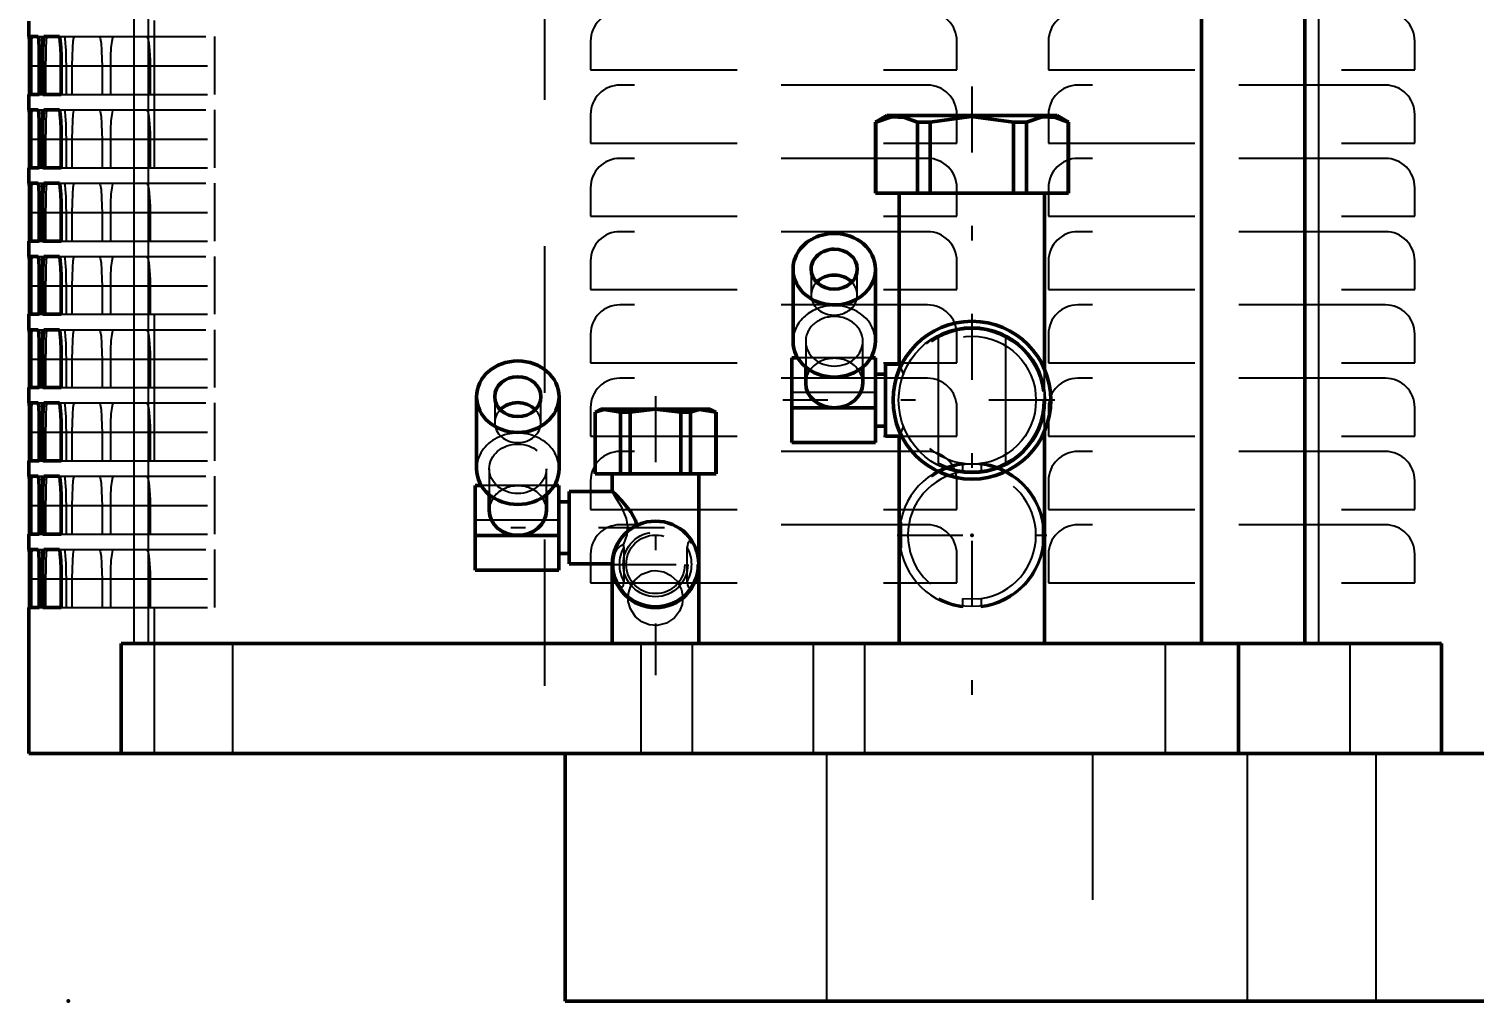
# Model space of a CAD drawing. Header units: inches. Extents: x -0.3 to 42.3, y 0 to 41.9.
# Drawn here: x -0.27 to 9.59, y 0 to 6.63 of the extents above; entities that cross this region are included whole.
import ezdxf

# ---------------------------------------------------------------- set-up
doc = ezdxf.new("R2010")
doc.units = ezdxf.units.IN
doc.header["$MEASUREMENT"] = 0
doc.linetypes.add('Center', pattern=[1.5, 0.45, -0.5, 0.05, -0.5])
doc.linetypes.add('Dashed', pattern=[2, 1, -1])
for name, color, linetype, lineweight in [('2d ConnectionPoints', 7, 'Continuous', 50), ('AM_0', 7, 'Continuous', 50), ('AM_4', 3, 'Continuous', 25), ('AM_5', 3, 'Continuous', 25), ('AM_7', 7, 'Center', 25), ('AM_9', 6, 'Dashed', 25)]:
    doc.layers.add(name, color=color, linetype=linetype, lineweight=lineweight)
doc.dimstyles.get("Standard").update_dxf_attribs({"dimtxt": 0.18, "dimasz": 0.18, "dimexe": 0.18, "dimexo": 0.0625, "dimgap": 0.09, "dimtad": 0, "dimtih": 1, "dimtoh": 1, "dimdec": 4, "dimzin": 0, "dimdsep": 46, "dimtxsty": 'Standard', "dimcen": 0.09, "dimadec": 0, "dimazin": 0, "dimtfac": 1, "dimtdec": 4, "dimtofl": 0, "dimtmove": 0, "dimatfit": 3, "dimfxl": 1, "dimtolj": 1, "dimtzin": 0, "dimarcsym": 0})

# ---------------------------------------------------------------- blocks, each defined once
blk = doc.blocks.new('*D1')
at = {"layer": 'AM_5', "color": 0, "lineweight": -2}
for p, q in [((14.375, 41.75), (39.27, 41.75)), ((39.27, 39.75), (39.27, 27.5096)), ((39.27, 2), (39.27, 14.2404)), ((3.39, 0), (39.27, 0))]:
    blk.add_line(p, q, dxfattribs=at)
at = {"layer": 'AM_5', "color": 0}
for points in [[(39.6033, 39.75), (38.9367, 39.75), (39.27, 41.75)], [(38.9367, 2), (39.6033, 2), (39.27, 0)]]:
    blk.add_solid(points, dxfattribs=at)
at = {"layer": 'Defpoints', "color": 0}
for p in [(14.375, 41.75), (3.39, 0), (39.27, 0)]:
    blk.add_point(p, dxfattribs=at)
at = {"layer": 'AM_5', "color": 0, "insert": (39.27, 20.875), "char_height": 2, "attachment_point": 5, "rotation": 90}
blk.add_mtext('\\A1;41.75 in', dxfattribs=at)

msp = doc.modelspace()

# ---------------------------------------------------------------- linework, layer by layer
at = {"layer": '2d ConnectionPoints'}
for p in [(6.167, 3.179), (0, 0), (0, 0)]:
    msp.add_point(p, dxfattribs=at)
at = {"layer": 'AM_0'}
for p, q in [((7.73289, 14.69), (7.73289, 2.44)), ((8.44, 14.69), (8.44, 2.44)), ((-0.27, 6.686), (-0.27, 6.581)), ((-0.26742, 6.581), (-0.27, 6.581)), ((-0.20582, 6.581), (-0.25626, 6.581)), ((-0.06207, 6.581), (-0.16774, 6.581)), ((-0.26593, 6.186), (-0.26593, 6.381)), ((-0.25913, 6.381), (-0.25913, 6.186)), ((-0.19909, 6.186), (-0.19909, 6.381)), ((-0.17586, 6.381), (-0.17586, 6.186)), ((-0.05007, 6.186), (-0.05007, 6.381)), ((-0.27, 6.186), (-0.26593, 6.186)), ((-0.27, 6.186), (-0.27, 6.081)), ((-0.25913, 6.186), (-0.19909, 6.186)), ((-0.17586, 6.186), (-0.05007, 6.186)), ((-0.26742, 6.081), (-0.27, 6.081)), ((-0.20582, 6.081), (-0.25626, 6.081)), ((-0.06207, 6.081), (-0.16774, 6.081)), ((5.5865, 6.043), (5.508, 5.99768)), ((6.7475, 6.043), (5.5865, 6.043)), ((6.826, 5.99768), (6.7475, 6.043)), ((5.508, 5.99768), (5.508, 5.512)), ((5.50998, 5.99768), (5.508, 5.99768)), ((5.50998, 5.99768), (5.50998, 5.512)), ((5.88266, 5.99768), (5.79432, 5.99768)), ((5.79432, 5.512), (5.79432, 5.99768)), ((5.88266, 5.99768), (5.88266, 5.512)), ((6.53968, 5.99768), (6.45134, 5.99768)), ((6.45134, 5.512), (6.45134, 5.99768)), ((6.53968, 5.99768), (6.53968, 5.512)), ((6.82402, 5.512), (6.82402, 5.99768)), ((6.826, 5.99768), (6.82402, 5.99768)), ((6.826, 5.512), (6.826, 5.99768)), ((-0.26593, 5.686), (-0.26593, 5.881)), ((-0.25913, 5.881), (-0.25913, 5.686)), ((-0.19909, 5.686), (-0.19909, 5.881)), ((-0.17586, 5.881), (-0.17586, 5.686)), ((-0.05007, 5.686), (-0.05007, 5.881)), ((-0.27, 5.686), (-0.26593, 5.686)), ((-0.27, 5.686), (-0.27, 5.581)), ((-0.25913, 5.686), (-0.19909, 5.686)), ((-0.17586, 5.686), (-0.05007, 5.686)), ((-0.26742, 5.581), (-0.27, 5.581)), ((-0.20582, 5.581), (-0.25626, 5.581)), ((-0.06207, 5.581), (-0.16774, 5.581)), ((6.826, 5.512), (5.508, 5.512)), ((5.671, 5.512), (5.671, 4.346)), ((6.663, 4.30968), (6.663, 5.512)), ((-0.26593, 5.186), (-0.26593, 5.381)), ((-0.25913, 5.381), (-0.25913, 5.186)), ((-0.19909, 5.186), (-0.19909, 5.381)), ((-0.17586, 5.381), (-0.17586, 5.186)), ((-0.05007, 5.186), (-0.05007, 5.381)), ((-0.27, 5.186), (-0.26593, 5.186)), ((-0.27, 5.186), (-0.27, 5.081)), ((-0.25913, 5.186), (-0.19909, 5.186)), ((-0.17586, 5.186), (-0.05007, 5.186)), ((-0.26742, 5.081), (-0.27, 5.081)), ((-0.20582, 5.081), (-0.25626, 5.081)), ((-0.06207, 5.081), (-0.16774, 5.081)), ((4.9455, 4.99413), (4.9455, 4.50213)), ((5.5085, 4.50213), (5.5085, 4.99413)), ((-0.26593, 4.686), (-0.26593, 4.881)), ((-0.25913, 4.881), (-0.25913, 4.686)), ((-0.19909, 4.686), (-0.19909, 4.881)), ((-0.17586, 4.881), (-0.17586, 4.686)), ((-0.05007, 4.686), (-0.05007, 4.881)), ((-0.27, 4.686), (-0.26593, 4.686)), ((-0.27, 4.686), (-0.27, 4.581)), ((-0.25913, 4.686), (-0.19909, 4.686)), ((-0.17586, 4.686), (-0.05007, 4.686)), ((-0.26742, 4.581), (-0.27, 4.581)), ((-0.20582, 4.581), (-0.25626, 4.581)), ((-0.06207, 4.581), (-0.16774, 4.581)), ((-0.26593, 4.186), (-0.26593, 4.381)), ((-0.25913, 4.381), (-0.25913, 4.186)), ((-0.19909, 4.186), (-0.19909, 4.381)), ((-0.17586, 4.381), (-0.17586, 4.186)), ((-0.05007, 4.186), (-0.05007, 4.381)), ((4.937, 3.81139), (4.937, 4.38861)), ((4.97789, 4.38861), (4.937, 4.38861)), ((5.508, 4.38861), (5.47611, 4.38861)), ((5.508, 3.81139), (5.508, 4.38861)), ((5.671, 4.346), (5.577, 4.346)), ((5.577, 4.346), (5.577, 3.854)), ((5.032, 4.32631), (5.032, 4.21713)), ((5.422, 4.21713), (5.422, 4.32631)), ((5.577, 4.277), (5.508, 4.277)), ((-0.27, 4.186), (-0.26593, 4.186)), ((-0.27, 4.186), (-0.27, 4.081)), ((-0.25913, 4.186), (-0.19909, 4.186)), ((-0.17586, 4.186), (-0.05007, 4.186)), ((-0.26742, 4.081), (-0.27, 4.081)), ((-0.20582, 4.081), (-0.25626, 4.081)), ((-0.06207, 4.081), (-0.16774, 4.081)), ((2.7855, 4.12413), (2.7855, 3.63213)), ((3.3485, 3.63213), (3.3485, 4.12413)), ((5.508, 4.04739), (4.937, 4.04739)), ((3.633, 4.04), (3.594, 4.01748)), ((3.594, 4.01748), (3.594, 3.597)), ((3.59572, 4.01748), (3.594, 4.01748)), ((3.59572, 4.01748), (3.59572, 3.597)), ((4.381, 4.04), (3.633, 4.04)), ((3.83396, 4.01748), (3.76876, 4.01748)), ((3.76876, 3.597), (3.76876, 4.01748)), ((3.83396, 4.01748), (3.83396, 3.597)), ((4.18004, 3.597), (4.18004, 4.01748)), ((4.24524, 4.01748), (4.18004, 4.01748)), ((4.24524, 4.01748), (4.24524, 3.597)), ((4.42, 4.01748), (4.381, 4.04)), ((4.41828, 3.597), (4.41828, 4.01748)), ((4.42, 4.01748), (4.41828, 4.01748)), ((4.42, 3.597), (4.42, 4.01748)), ((-0.26593, 3.686), (-0.26593, 3.881)), ((-0.25913, 3.881), (-0.25913, 3.686)), ((-0.19909, 3.686), (-0.19909, 3.881)), ((-0.17586, 3.881), (-0.17586, 3.686)), ((-0.05007, 3.686), (-0.05007, 3.881)), ((5.508, 3.923), (5.577, 3.923)), ((5.577, 3.854), (5.6724, 3.854)), ((5.671, 3.85686), (5.671, 2.44)), ((6.663, 2.44), (6.663, 3.89032)), ((5.508, 3.81139), (4.937, 3.81139)), ((-0.27, 3.686), (-0.26593, 3.686)), ((-0.27, 3.686), (-0.27, 3.581)), ((-0.25913, 3.686), (-0.19909, 3.686)), ((-0.17586, 3.686), (-0.05007, 3.686)), ((-0.26742, 3.581), (-0.27, 3.581)), ((-0.20582, 3.581), (-0.25626, 3.581)), ((-0.06207, 3.581), (-0.16774, 3.581)), ((4.42, 3.597), (3.594, 3.597)), ((3.712, 3.597), (3.712, 3.476)), ((4.302, 2.44), (4.302, 3.597)), ((2.777, 2.94139), (2.777, 3.51861)), ((2.81789, 3.51861), (2.777, 3.51861)), ((2.872, 3.45631), (2.872, 3.34713)), ((3.262, 3.34713), (3.262, 3.45631)), ((3.347, 3.51861), (3.31611, 3.51861)), ((3.347, 2.94139), (3.347, 3.51861)), ((3.71385, 3.476), (3.417, 3.476)), ((3.417, 3.476), (3.417, 2.984)), ((-0.26593, 3.186), (-0.26593, 3.381)), ((-0.25913, 3.381), (-0.25913, 3.186)), ((-0.19909, 3.186), (-0.19909, 3.381)), ((-0.17586, 3.381), (-0.17586, 3.186)), ((-0.05007, 3.186), (-0.05007, 3.381)), ((3.417, 3.407), (3.347, 3.407)), ((5.67905, 3.268), (5.67905, 3.09)), ((6.65495, 3.09), (6.65495, 3.268)), ((-0.27, 3.186), (-0.26593, 3.186)), ((-0.27, 3.186), (-0.27, 3.081)), ((-0.25913, 3.186), (-0.19909, 3.186)), ((-0.17586, 3.186), (-0.05007, 3.186)), ((3.347, 3.17739), (2.777, 3.17739)), ((-0.26742, 3.081), (-0.27, 3.081)), ((-0.20582, 3.081), (-0.25626, 3.081)), ((-0.06207, 3.081), (-0.16774, 3.081)), ((3.347, 3.053), (3.417, 3.053)), ((3.417, 2.984), (3.71203, 2.984)), ((3.712, 2.98636), (3.712, 2.44)), ((-0.26593, 2.686), (-0.26593, 2.881)), ((-0.25913, 2.881), (-0.25913, 2.686)), ((-0.19909, 2.686), (-0.19909, 2.881)), ((-0.17586, 2.881), (-0.17586, 2.686)), ((-0.05007, 2.686), (-0.05007, 2.881)), ((3.347, 2.94139), (2.777, 2.94139)), ((-0.27, 2.686), (-0.26593, 2.686)), ((-0.27, 2.686), (-0.27, 1.69)), ((-0.25913, 2.686), (-0.19909, 2.686)), ((-0.17586, 2.686), (-0.05007, 2.686)), ((0.35894, 2.44), (0.35894, 1.69)), ((0.35894, 2.44), (9.37174, 2.44)), ((7.986, 2.44), (7.986, 1.69)), ((9.37174, 2.44), (9.37174, 1.69)), ((-0.27, 1.69), (35.27, 1.69)), ((3.39, 1.69), (3.39, 0)), ((3.39, 0), (32.11, 0))]:
    msp.add_line(p, q, dxfattribs=at)
for points in [[(-0.26593, 6.381), (-0.26603, 6.4472), (-0.26629, 6.50594), (-0.26667, 6.55059), (-0.26712, 6.57612), (-0.26742, 6.581)], [(-0.25626, 6.581), (-0.25725, 6.56972), (-0.25809, 6.53717), (-0.25871, 6.487), (-0.25906, 6.42488), (-0.25913, 6.381)], [(-0.19909, 6.381), (-0.19947, 6.44717), (-0.20059, 6.50588), (-0.20229, 6.55053), (-0.20437, 6.5761), (-0.20582, 6.581)], [(-0.16774, 6.581), (-0.17047, 6.56971), (-0.17286, 6.53711), (-0.17465, 6.48689), (-0.17567, 6.42475), (-0.17586, 6.381)], [(-0.05007, 6.381), (-0.05075, 6.44711), (-0.05272, 6.50577), (-0.05573, 6.55042), (-0.05944, 6.57604), (-0.06207, 6.581)], [(-0.26593, 5.881), (-0.26603, 5.9472), (-0.26629, 6.00594), (-0.26667, 6.05059), (-0.26712, 6.07612), (-0.26742, 6.081)], [(-0.25626, 6.081), (-0.25725, 6.06972), (-0.25809, 6.03717), (-0.25871, 5.987), (-0.25906, 5.92488), (-0.25913, 5.881)], [(-0.19909, 5.881), (-0.19947, 5.94717), (-0.20059, 6.00588), (-0.20229, 6.05053), (-0.20437, 6.0761), (-0.20582, 6.081)], [(-0.16774, 6.081), (-0.17047, 6.06971), (-0.17286, 6.03711), (-0.17465, 5.98689), (-0.17567, 5.92475), (-0.17586, 5.881)], [(-0.05007, 5.881), (-0.05075, 5.94711), (-0.05272, 6.00577), (-0.05573, 6.05042), (-0.05944, 6.07604), (-0.06207, 6.081)], [(5.79432, 5.99768), (5.70725, 6.02907), (5.61669, 6.03248), (5.50998, 5.99768)], [(6.45134, 5.99768), (6.16077, 6.0349), (5.88266, 5.99768)], [(6.82402, 5.99768), (6.73695, 6.02907), (6.6464, 6.03248), (6.53968, 5.99768)], [(-0.26593, 5.381), (-0.26603, 5.4472), (-0.26629, 5.50594), (-0.26667, 5.55059), (-0.26712, 5.57612), (-0.26742, 5.581)], [(-0.25626, 5.581), (-0.25725, 5.56972), (-0.25809, 5.53717), (-0.25871, 5.487), (-0.25906, 5.42488), (-0.25913, 5.381)], [(-0.19909, 5.381), (-0.19947, 5.44717), (-0.20059, 5.50588), (-0.20229, 5.55053), (-0.20437, 5.5761), (-0.20582, 5.581)], [(-0.16774, 5.581), (-0.17047, 5.56971), (-0.17286, 5.53711), (-0.17465, 5.48689), (-0.17567, 5.42475), (-0.17586, 5.381)], [(-0.05007, 5.381), (-0.05075, 5.44711), (-0.05272, 5.50577), (-0.05573, 5.55042), (-0.05944, 5.57604), (-0.06207, 5.581)], [(-0.26593, 4.881), (-0.26603, 4.9472), (-0.26629, 5.00594), (-0.26667, 5.05059), (-0.26712, 5.07612), (-0.26742, 5.081)], [(-0.25626, 5.081), (-0.25725, 5.06972), (-0.25809, 5.03717), (-0.25871, 4.987), (-0.25906, 4.92488), (-0.25913, 4.881)], [(-0.19909, 4.881), (-0.19947, 4.94717), (-0.20059, 5.00588), (-0.20229, 5.05053), (-0.20437, 5.0761), (-0.20582, 5.081)], [(-0.16774, 5.081), (-0.17047, 5.06971), (-0.17286, 5.03711), (-0.17465, 4.98689), (-0.17567, 4.92475), (-0.17586, 4.881)], [(-0.05007, 4.881), (-0.05075, 4.94711), (-0.05272, 5.00577), (-0.05573, 5.05042), (-0.05944, 5.07604), (-0.06207, 5.081)], [(-0.26593, 4.381), (-0.26603, 4.4472), (-0.26629, 4.50594), (-0.26667, 4.55059), (-0.26712, 4.57612), (-0.26742, 4.581)], [(-0.25626, 4.581), (-0.25725, 4.56972), (-0.25809, 4.53717), (-0.25871, 4.487), (-0.25906, 4.42488), (-0.25913, 4.381)], [(-0.19909, 4.381), (-0.19947, 4.44717), (-0.20059, 4.50588), (-0.20229, 4.55053), (-0.20437, 4.5761), (-0.20582, 4.581)], [(-0.16774, 4.581), (-0.17047, 4.56971), (-0.17286, 4.53711), (-0.17465, 4.48689), (-0.17567, 4.42475), (-0.17586, 4.381)], [(-0.05007, 4.381), (-0.05075, 4.44711), (-0.05272, 4.50577), (-0.05573, 4.55042), (-0.05944, 4.57604), (-0.06207, 4.581)], [(5.68215, 4.32266), (5.67204, 4.34389), (5.671, 4.346)], [(-0.26593, 3.881), (-0.26603, 3.9472), (-0.26629, 4.00594), (-0.26667, 4.05059), (-0.26712, 4.07612), (-0.26742, 4.081)], [(-0.25626, 4.081), (-0.25725, 4.06972), (-0.25809, 4.03717), (-0.25871, 3.987), (-0.25906, 3.92488), (-0.25913, 3.881)], [(-0.19909, 3.881), (-0.19947, 3.94717), (-0.20059, 4.00588), (-0.20229, 4.05053), (-0.20437, 4.0761), (-0.20582, 4.081)], [(-0.16774, 4.081), (-0.17047, 4.06971), (-0.17286, 4.03711), (-0.17465, 3.98689), (-0.17567, 3.92475), (-0.17586, 3.881)], [(-0.05007, 3.881), (-0.05075, 3.94711), (-0.05272, 4.00577), (-0.05573, 4.05042), (-0.05944, 4.07604), (-0.06207, 4.081)], [(3.76876, 4.01748), (3.65734, 4.03752), (3.59572, 4.01748)], [(4.18004, 4.01748), (4.00292, 4.03941), (3.83396, 4.01748)], [(4.41828, 4.01748), (4.30686, 4.03752), (4.24524, 4.01748)], [(-0.26593, 3.381), (-0.26603, 3.4472), (-0.26629, 3.50594), (-0.26667, 3.55059), (-0.26712, 3.57612), (-0.26742, 3.581)], [(-0.25626, 3.581), (-0.25725, 3.56972), (-0.25809, 3.53717), (-0.25871, 3.487), (-0.25906, 3.42488), (-0.25913, 3.381)], [(-0.19909, 3.381), (-0.19947, 3.44717), (-0.20059, 3.50588), (-0.20229, 3.55053), (-0.20437, 3.5761), (-0.20582, 3.581)], [(-0.16774, 3.581), (-0.17047, 3.56971), (-0.17286, 3.53711), (-0.17465, 3.48689), (-0.17567, 3.42475), (-0.17586, 3.381)], [(-0.05007, 3.381), (-0.05075, 3.44711), (-0.05272, 3.50577), (-0.05573, 3.55042), (-0.05944, 3.57604), (-0.06207, 3.581)], [(3.88141, 3.23584), (3.88052, 3.24552), (3.87109, 3.28018), (3.83745, 3.33925), (3.77426, 3.41664), (3.73589, 3.4568), (3.71654, 3.4741), (3.71275, 3.476)], [(-0.26593, 2.881), (-0.26603, 2.9472), (-0.26629, 3.00594), (-0.26667, 3.05059), (-0.26712, 3.07612), (-0.26742, 3.081)], [(-0.25626, 3.081), (-0.25725, 3.06972), (-0.25809, 3.03717), (-0.25871, 2.987), (-0.25906, 2.92488), (-0.25913, 2.881)], [(-0.19909, 2.881), (-0.19947, 2.94717), (-0.20059, 3.00588), (-0.20229, 3.05053), (-0.20437, 3.0761), (-0.20582, 3.081)], [(-0.16774, 3.081), (-0.17047, 3.06971), (-0.17286, 3.03711), (-0.17465, 2.98689), (-0.17567, 2.92475), (-0.17586, 2.881)], [(-0.05007, 2.881), (-0.05075, 2.94711), (-0.05272, 3.00577), (-0.05573, 3.05042), (-0.05944, 3.07604), (-0.06207, 3.081)]]:
    msp.add_lwpolyline(points, dxfattribs=at)
for centre, radius in [((6.167, 4.1), 0.5385), ((4.007, 2.98), 0.295)]:
    msp.add_circle(centre, radius, dxfattribs=at)
for start, end in [(169.66312, 190.33688), (349.66312, 10.33688)]:
    msp.add_arc((6.167, 3.179), 0.496, start, end, dxfattribs=at)
for centre, major_axis, start_param, end_param in [((5.227, 4.99413), (0.2815, 0), 1.5707963, 6.2831853), ((5.227, 4.99413), (0.2815, 0), 6.2831853, 7.8539816), ((5.227, 4.99413), (0.1575, 0), 3.1415927, 7.8539816), ((5.227, 4.99413), (0.1575, 0), 1.5707963, 3.1415927), ((5.227, 4.81713), (0.1575, 0), 1.5707963, 2.4355445), ((5.227, 4.81713), (0.1575, 0), 0.7060481, 1.5707963), ((5.227, 4.50213), (0.2815, 0), 3.1415927, 6.2831853), ((5.227, 4.21713), (0.195, 0), 3.1415927, 6.2831853), ((3.067, 3.94713), (0.1575, 0), 0.7060481, 2.4355445), ((3.067, 3.63213), (0.2815, 0), 3.1415927, 6.2831853), ((3.067, 3.34713), (0.195, 0), 3.1415927, 6.2831853)]:
    msp.add_ellipse(centre, major_axis=major_axis, ratio=0.8660254, start_param=start_param, end_param=end_param, dxfattribs=at)
for major_axis in [(0.2815, 0), (0.1575, 0)]:
    msp.add_ellipse((3.067, 4.12413), major_axis=major_axis, ratio=0.8660254, dxfattribs=at)
at = {"layer": 'AM_4'}
for p, q in [((0.44514, 14.69), (0.44514, 2.44)), ((0.54454, 14.69), (0.54454, 2.44)), ((8.53247, 14.69), (8.53247, 2.44)), ((-0.25913, 6.381), (-0.19909, 6.381)), ((-0.17586, 6.381), (-0.05007, 6.381)), ((-0.25913, 5.881), (-0.19909, 5.881)), ((-0.17586, 5.881), (-0.05007, 5.881)), ((-0.25913, 5.381), (-0.19909, 5.381)), ((-0.17586, 5.381), (-0.05007, 5.381)), ((-0.25913, 4.881), (-0.19909, 4.881)), ((-0.17586, 4.881), (-0.05007, 4.881)), ((-0.25913, 4.381), (-0.19909, 4.381)), ((-0.17586, 4.381), (-0.05007, 4.381)), ((-0.25913, 3.881), (-0.19909, 3.881)), ((-0.17586, 3.881), (-0.05007, 3.881)), ((-0.25913, 3.381), (-0.19909, 3.381)), ((-0.17586, 3.381), (-0.05007, 3.381)), ((-0.25913, 2.881), (-0.19909, 2.881)), ((-0.17586, 2.881), (-0.05007, 2.881)), ((1.11894, 2.44), (1.11894, 1.69)), ((3.90747, 2.44), (3.90747, 1.69)), ((4.25635, 2.44), (4.25635, 1.69)), ((5.08413, 2.44), (5.08413, 1.69)), ((5.43301, 2.44), (5.43301, 1.69)), ((7.486, 2.44), (7.486, 1.69)), ((8.746, 2.44), (8.746, 1.69)), ((5.17305, 1.69), (5.17305, 0)), ((8.04499, 1.69), (8.04499, 0)), ((8.92345, 1.69), (8.92345, 0))]:
    msp.add_line(p, q, dxfattribs=at)
msp.add_circle((6.167, 4.1), 0.5005, dxfattribs=at)
at = {"layer": 'AM_7'}
for p, q in [((6.167, 6.2396), (6.167, 1.9144)), ((4.007, 4.1265), (4.007, 2.2235)), ((6.73243, 4.1), (4.8755, 4.1)), ((4.0685, 3.23), (2.7155, 3.23)), ((5.65565, 3.179), (6.67835, 3.179)), ((3.69725, 2.98), (4.31675, 2.98))]:
    msp.add_line(p, q, dxfattribs=at)
at = {"layer": 'AM_9'}
for p, q in [((3.2489, 41.15), (3.2489, 1.69)), ((0.58584, 14.69), (0.58584, 1.69)), ((-0.26742, 6.581), (-0.25626, 6.581)), ((-0.20582, 6.581), (-0.16774, 6.581)), ((-0.06207, 6.581), (1, 6.581)), ((1, 6.186), (1, 6.581)), ((3.564, 6.55), (3.564, 6.355)), ((6.064, 6.355), (6.064, 6.55)), ((6.689, 6.55), (6.689, 6.355)), ((9.189, 6.355), (9.189, 6.55)), ((-0.26593, 6.381), (-0.25913, 6.381)), ((-0.26035, 6.381), (-0.26035, 6.186)), ((-0.25075, 6.186), (-0.25075, 6.381)), ((-0.19909, 6.381), (-0.17586, 6.381)), ((-0.17953, 6.381), (-0.17953, 6.186)), ((-0.15351, 6.186), (-0.15351, 6.381)), ((-0.05007, 6.381), (1, 6.381)), ((-0.01649, 6.381), (-0.01649, 6.186)), ((0.026, 6.186), (0.026, 6.381)), ((0.22909, 6.381), (0.22909, 6.186)), ((0.28815, 6.186), (0.28815, 6.381)), ((0.55774, 6.381), (0.55774, 6.186)), ((3.564, 6.355), (6.064, 6.355)), ((6.689, 6.355), (9.189, 6.355)), ((5.864, 6.25), (3.764, 6.25)), ((8.989, 6.25), (6.889, 6.25)), ((-0.26593, 6.186), (-0.25913, 6.186)), ((-0.19909, 6.186), (-0.17586, 6.186)), ((-0.05007, 6.186), (1, 6.186)), ((-0.26742, 6.081), (-0.25626, 6.081)), ((-0.20582, 6.081), (-0.16774, 6.081)), ((-0.06207, 6.081), (1, 6.081)), ((1, 5.686), (1, 6.081)), ((3.564, 6.05), (3.564, 5.855)), ((6.064, 5.855), (6.064, 6.05)), ((6.689, 6.05), (6.689, 5.855)), ((9.189, 5.855), (9.189, 6.05)), ((-0.26593, 5.881), (-0.25913, 5.881)), ((-0.26035, 5.881), (-0.26035, 5.686)), ((-0.25075, 5.686), (-0.25075, 5.881)), ((-0.19909, 5.881), (-0.17586, 5.881)), ((-0.17953, 5.881), (-0.17953, 5.686)), ((-0.15351, 5.686), (-0.15351, 5.881)), ((-0.05007, 5.881), (1, 5.881)), ((-0.01649, 5.881), (-0.01649, 5.686)), ((0.026, 5.686), (0.026, 5.881)), ((0.22909, 5.881), (0.22909, 5.686)), ((0.28815, 5.686), (0.28815, 5.881)), ((0.55774, 5.881), (0.55774, 5.686)), ((3.564, 5.855), (6.064, 5.855)), ((6.689, 5.855), (9.189, 5.855)), ((5.864, 5.75), (3.764, 5.75)), ((8.989, 5.75), (6.889, 5.75)), ((-0.26593, 5.686), (-0.25913, 5.686)), ((-0.19909, 5.686), (-0.17586, 5.686)), ((-0.05007, 5.686), (1, 5.686)), ((-0.26742, 5.581), (-0.25626, 5.581)), ((-0.20582, 5.581), (-0.16774, 5.581)), ((-0.06207, 5.581), (1, 5.581)), ((1, 5.186), (1, 5.581)), ((3.564, 5.55), (3.564, 5.355)), ((6.064, 5.355), (6.064, 5.55)), ((6.689, 5.55), (6.689, 5.355)), ((9.189, 5.355), (9.189, 5.55)), ((-0.26593, 5.381), (-0.25913, 5.381)), ((-0.26035, 5.381), (-0.26035, 5.186)), ((-0.25075, 5.186), (-0.25075, 5.381)), ((-0.19909, 5.381), (-0.17586, 5.381)), ((-0.17953, 5.381), (-0.17953, 5.186)), ((-0.15351, 5.186), (-0.15351, 5.381)), ((-0.05007, 5.381), (1, 5.381)), ((-0.01649, 5.381), (-0.01649, 5.186)), ((0.026, 5.186), (0.026, 5.381)), ((0.22909, 5.381), (0.22909, 5.186)), ((0.28815, 5.186), (0.28815, 5.381)), ((0.55774, 5.381), (0.55774, 5.186)), ((3.564, 5.355), (6.064, 5.355)), ((6.689, 5.355), (9.189, 5.355)), ((5.864, 5.25), (3.764, 5.25)), ((8.989, 5.25), (6.889, 5.25)), ((-0.26593, 5.186), (-0.25913, 5.186)), ((-0.19909, 5.186), (-0.17586, 5.186)), ((-0.05007, 5.186), (1, 5.186)), ((-0.26742, 5.081), (-0.25626, 5.081)), ((-0.20582, 5.081), (-0.16774, 5.081)), ((-0.06207, 5.081), (1, 5.081)), ((1, 4.686), (1, 5.081)), ((3.564, 5.05), (3.564, 4.855)), ((6.064, 4.855), (6.064, 5.05)), ((6.689, 5.05), (6.689, 4.855)), ((9.189, 4.855), (9.189, 5.05)), ((5.0695, 4.99413), (5.0695, 4.81713)), ((5.3845, 4.81713), (5.3845, 4.99413)), ((-0.26593, 4.881), (-0.25913, 4.881)), ((-0.26035, 4.881), (-0.26035, 4.686)), ((-0.25075, 4.686), (-0.25075, 4.881)), ((-0.19909, 4.881), (-0.17586, 4.881)), ((-0.17953, 4.881), (-0.17953, 4.686)), ((-0.15351, 4.686), (-0.15351, 4.881)), ((-0.05007, 4.881), (1, 4.881)), ((-0.01649, 4.881), (-0.01649, 4.686)), ((0.026, 4.686), (0.026, 4.881)), ((0.22909, 4.881), (0.22909, 4.686)), ((0.28815, 4.686), (0.28815, 4.881)), ((0.55774, 4.881), (0.55774, 4.686)), ((3.564, 4.855), (6.064, 4.855)), ((6.689, 4.855), (9.189, 4.855)), ((5.864, 4.75), (3.764, 4.75)), ((8.989, 4.75), (6.889, 4.75)), ((-0.26593, 4.686), (-0.25913, 4.686)), ((-0.19909, 4.686), (-0.17586, 4.686)), ((-0.05007, 4.686), (1, 4.686)), ((-0.26742, 4.581), (-0.25626, 4.581)), ((-0.20582, 4.581), (-0.16774, 4.581)), ((-0.06207, 4.581), (1, 4.581)), ((1, 4.186), (1, 4.581)), ((3.564, 4.55), (3.564, 4.355)), ((5.93805, 3.66), (5.93805, 4.54)), ((6.064, 4.355), (6.064, 4.55)), ((6.39595, 4.54), (6.39595, 3.66)), ((6.689, 4.55), (6.689, 4.355)), ((9.189, 4.355), (9.189, 4.55)), ((5.032, 4.50213), (5.032, 4.32631)), ((5.422, 4.32631), (5.422, 4.50213)), ((-0.26593, 4.381), (-0.25913, 4.381)), ((-0.26035, 4.381), (-0.26035, 4.186)), ((-0.25075, 4.186), (-0.25075, 4.381)), ((-0.19909, 4.381), (-0.17586, 4.381)), ((-0.17953, 4.381), (-0.17953, 4.186)), ((-0.15351, 4.186), (-0.15351, 4.381)), ((-0.05007, 4.381), (1, 4.381)), ((-0.01649, 4.381), (-0.01649, 4.186)), ((0.026, 4.186), (0.026, 4.381)), ((0.22909, 4.381), (0.22909, 4.186)), ((0.28815, 4.186), (0.28815, 4.381)), ((0.55774, 4.381), (0.55774, 4.186)), ((3.564, 4.355), (6.064, 4.355)), ((5.47611, 4.38861), (4.97789, 4.38861)), ((6.689, 4.355), (9.189, 4.355)), ((5.864, 4.25), (3.764, 4.25)), ((6.663, 3.89032), (6.663, 4.30968)), ((8.989, 4.25), (6.889, 4.25)), ((-0.26593, 4.186), (-0.25913, 4.186)), ((-0.19909, 4.186), (-0.17586, 4.186)), ((-0.05007, 4.186), (1, 4.186)), ((5.508, 4.15261), (4.937, 4.15261)), ((-0.26742, 4.081), (-0.25626, 4.081)), ((-0.20582, 4.081), (-0.16774, 4.081)), ((-0.06207, 4.081), (1, 4.081)), ((1, 3.686), (1, 4.081)), ((2.9095, 4.12413), (2.9095, 3.94713)), ((3.2245, 3.94713), (3.2245, 4.12413)), ((3.564, 4.05), (3.564, 3.855)), ((6.064, 3.855), (6.064, 4.05)), ((6.689, 4.05), (6.689, 3.855)), ((9.189, 3.855), (9.189, 4.05)), ((-0.26593, 3.881), (-0.25913, 3.881)), ((-0.26035, 3.881), (-0.26035, 3.686)), ((-0.25075, 3.686), (-0.25075, 3.881)), ((-0.19909, 3.881), (-0.17586, 3.881)), ((-0.17953, 3.881), (-0.17953, 3.686)), ((-0.15351, 3.686), (-0.15351, 3.881)), ((-0.05007, 3.881), (1, 3.881)), ((-0.01649, 3.881), (-0.01649, 3.686)), ((0.026, 3.686), (0.026, 3.881)), ((0.22909, 3.881), (0.22909, 3.686)), ((0.28815, 3.686), (0.28815, 3.881)), ((0.55774, 3.881), (0.55774, 3.686)), ((3.564, 3.855), (6.064, 3.855)), ((6.689, 3.855), (9.189, 3.855)), ((5.864, 3.75), (3.764, 3.75)), ((8.989, 3.75), (6.889, 3.75)), ((-0.26593, 3.686), (-0.25913, 3.686)), ((-0.19909, 3.686), (-0.17586, 3.686)), ((-0.05007, 3.686), (1, 3.686)), ((6.10414, 3.61145), (6.10414, 3.671)), ((6.22986, 3.671), (6.22986, 3.61145)), ((-0.26742, 3.581), (-0.25626, 3.581)), ((-0.20582, 3.581), (-0.16774, 3.581)), ((-0.06207, 3.581), (1, 3.581)), ((1, 3.186), (1, 3.581)), ((2.872, 3.63213), (2.872, 3.45631)), ((3.262, 3.45631), (3.262, 3.63213)), ((3.31611, 3.51861), (2.81789, 3.51861)), ((3.564, 3.55), (3.564, 3.355)), ((6.064, 3.355), (6.064, 3.55)), ((6.689, 3.55), (6.689, 3.355)), ((9.189, 3.355), (9.189, 3.55)), ((-0.26593, 3.381), (-0.25913, 3.381)), ((-0.26035, 3.381), (-0.26035, 3.186)), ((-0.25075, 3.186), (-0.25075, 3.381)), ((-0.19909, 3.381), (-0.17586, 3.381)), ((-0.17953, 3.381), (-0.17953, 3.186)), ((-0.15351, 3.186), (-0.15351, 3.381)), ((-0.05007, 3.381), (1, 3.381)), ((-0.01649, 3.381), (-0.01649, 3.186)), ((0.026, 3.186), (0.026, 3.381)), ((0.22909, 3.381), (0.22909, 3.186)), ((0.28815, 3.186), (0.28815, 3.381)), ((0.55774, 3.381), (0.55774, 3.186)), ((3.564, 3.355), (6.064, 3.355)), ((6.689, 3.355), (9.189, 3.355)), ((3.347, 3.28261), (2.777, 3.28261)), ((-0.26593, 3.186), (-0.25913, 3.186)), ((-0.19909, 3.186), (-0.17586, 3.186)), ((-0.05007, 3.186), (1, 3.186)), ((5.864, 3.25), (3.764, 3.25)), ((8.989, 3.25), (6.889, 3.25)), ((-0.26742, 3.081), (-0.25626, 3.081)), ((-0.20582, 3.081), (-0.16774, 3.081)), ((-0.06207, 3.081), (1, 3.081)), ((1, 2.686), (1, 3.081)), ((3.79015, 3.09825), (3.79015, 2.86175)), ((4.22385, 2.86175), (4.22385, 3.09825)), ((3.564, 3.05), (3.564, 2.855)), ((3.71203, 2.984), (3.71468, 2.984)), ((6.064, 2.855), (6.064, 3.05)), ((6.689, 3.05), (6.689, 2.855)), ((9.189, 2.855), (9.189, 3.05)), ((-0.26593, 2.881), (-0.25913, 2.881)), ((-0.26035, 2.881), (-0.26035, 2.686)), ((-0.25075, 2.686), (-0.25075, 2.881)), ((-0.19909, 2.881), (-0.17586, 2.881)), ((-0.17953, 2.881), (-0.17953, 2.686)), ((-0.15351, 2.686), (-0.15351, 2.881)), ((-0.05007, 2.881), (1, 2.881)), ((-0.01649, 2.881), (-0.01649, 2.686)), ((0.026, 2.686), (0.026, 2.881)), ((0.22909, 2.881), (0.22909, 2.686)), ((0.28815, 2.686), (0.28815, 2.881)), ((0.55774, 2.881), (0.55774, 2.686)), ((3.564, 2.855), (6.064, 2.855)), ((6.689, 2.855), (9.189, 2.855)), ((-0.26593, 2.686), (-0.25913, 2.686)), ((-0.19909, 2.686), (-0.17586, 2.686)), ((-0.05007, 2.686), (1, 2.686)), ((6.10414, 2.687), (6.10414, 2.74655)), ((6.22986, 2.74655), (6.22986, 2.687)), ((6.99, 1.69), (6.99, 0))]:
    msp.add_line(p, q, dxfattribs=at)
for points in [[(-0.26273, 6.581), (-0.26198, 6.56972), (-0.26128, 6.53717), (-0.26073, 6.487), (-0.26041, 6.42489), (-0.26035, 6.381)], [(-0.25075, 6.381), (-0.25055, 6.44719), (-0.24996, 6.50592), (-0.24902, 6.55057), (-0.24784, 6.57611), (-0.24699, 6.581)], [(-0.18716, 6.581), (-0.18467, 6.56971), (-0.18243, 6.53712), (-0.18071, 6.4869), (-0.17972, 6.42476), (-0.17953, 6.381)], [(-0.15351, 6.381), (-0.15301, 6.44715), (-0.15156, 6.50585), (-0.14931, 6.5505), (-0.1465, 6.57608), (-0.14448, 6.581)], [(-0.0294, 6.581), (-0.02516, 6.56969), (-0.02136, 6.53702), (-0.01846, 6.4867), (-0.01681, 6.42451), (-0.01649, 6.381)], [(0.026, 6.381), (0.0268, 6.44708), (0.0291, 6.5057), (0.03265, 6.55035), (0.0371, 6.57601), (0.0403, 6.581)], [(0.21089, 6.581), (0.21689, 6.56965), (0.22225, 6.53686), (0.22634, 6.48638), (0.22866, 6.42412), (0.22909, 6.381)], [(0.28815, 6.381), (0.28924, 6.44697), (0.29239, 6.5055), (0.29725, 6.55014), (0.30334, 6.57592), (0.30776, 6.581)], [(0.5342, 6.581), (0.54199, 6.5696), (0.54467, 6.55994)], [(0.54467, 6.55994), (0.54894, 6.53665), (0.55421, 6.48596), (0.55719, 6.42359), (0.55774, 6.381)], [(-0.26273, 6.081), (-0.26198, 6.06972), (-0.26128, 6.03717), (-0.26073, 5.987), (-0.26041, 5.92489), (-0.26035, 5.881)], [(-0.25075, 5.881), (-0.25055, 5.94719), (-0.24996, 6.00592), (-0.24902, 6.05057), (-0.24784, 6.07611), (-0.24699, 6.081)], [(-0.18716, 6.081), (-0.18467, 6.06971), (-0.18243, 6.03712), (-0.18071, 5.9869), (-0.17972, 5.92476), (-0.17953, 5.881)], [(-0.15351, 5.881), (-0.15301, 5.94715), (-0.15156, 6.00585), (-0.14931, 6.0505), (-0.1465, 6.07608), (-0.14448, 6.081)], [(-0.0294, 6.081), (-0.02516, 6.06969), (-0.02136, 6.03702), (-0.01846, 5.9867), (-0.01681, 5.92451), (-0.01649, 5.881)], [(0.026, 5.881), (0.0268, 5.94708), (0.0291, 6.0057), (0.03265, 6.05035), (0.0371, 6.07601), (0.0403, 6.081)], [(0.21089, 6.081), (0.21689, 6.06965), (0.22225, 6.03686), (0.22634, 5.98638), (0.22866, 5.92412), (0.22909, 5.881)], [(0.28815, 5.881), (0.28924, 5.94697), (0.29239, 6.0055), (0.29725, 6.05014), (0.30334, 6.07592), (0.30776, 6.081)], [(0.5342, 6.081), (0.54199, 6.0696), (0.54467, 6.05994)], [(0.54467, 6.05994), (0.54894, 6.03665), (0.55421, 5.98596), (0.55719, 5.92359), (0.55774, 5.881)], [(-0.26273, 5.581), (-0.26198, 5.56972), (-0.26128, 5.53717), (-0.26073, 5.487), (-0.26041, 5.42489), (-0.26035, 5.381)], [(-0.25075, 5.381), (-0.25055, 5.44719), (-0.24996, 5.50592), (-0.24902, 5.55057), (-0.24784, 5.57611), (-0.24699, 5.581)], [(-0.18716, 5.581), (-0.18467, 5.56971), (-0.18243, 5.53712), (-0.18071, 5.4869), (-0.17972, 5.42476), (-0.17953, 5.381)], [(-0.15351, 5.381), (-0.15301, 5.44715), (-0.15156, 5.50585), (-0.14931, 5.5505), (-0.1465, 5.57608), (-0.14448, 5.581)], [(-0.0294, 5.581), (-0.02516, 5.56969), (-0.02136, 5.53702), (-0.01846, 5.4867), (-0.01681, 5.42451), (-0.01649, 5.381)], [(0.026, 5.381), (0.0268, 5.44708), (0.0291, 5.5057), (0.03265, 5.55035), (0.0371, 5.57601), (0.0403, 5.581)], [(0.21089, 5.581), (0.21689, 5.56965), (0.22225, 5.53686), (0.22634, 5.48638), (0.22866, 5.42412), (0.22909, 5.381)], [(0.28815, 5.381), (0.28924, 5.44697), (0.29239, 5.5055), (0.29725, 5.55014), (0.30334, 5.57592), (0.30776, 5.581)], [(0.5342, 5.581), (0.54199, 5.5696), (0.54467, 5.55994)], [(0.54467, 5.55994), (0.54894, 5.53665), (0.55421, 5.48596), (0.55719, 5.42359), (0.55774, 5.381)], [(-0.26273, 5.081), (-0.26198, 5.06972), (-0.26128, 5.03717), (-0.26073, 4.987), (-0.26041, 4.92489), (-0.26035, 4.881)], [(-0.25075, 4.881), (-0.25055, 4.94719), (-0.24996, 5.00592), (-0.24902, 5.05057), (-0.24784, 5.07611), (-0.24699, 5.081)], [(-0.18716, 5.081), (-0.18467, 5.06971), (-0.18243, 5.03712), (-0.18071, 4.9869), (-0.17972, 4.92476), (-0.17953, 4.881)], [(-0.15351, 4.881), (-0.15301, 4.94715), (-0.15156, 5.00585), (-0.14931, 5.0505), (-0.1465, 5.07608), (-0.14448, 5.081)], [(-0.0294, 5.081), (-0.02516, 5.06969), (-0.02136, 5.03702), (-0.01846, 4.9867), (-0.01681, 4.92451), (-0.01649, 4.881)], [(0.026, 4.881), (0.0268, 4.94708), (0.0291, 5.0057), (0.03265, 5.05035), (0.0371, 5.07601), (0.0403, 5.081)], [(0.21089, 5.081), (0.21689, 5.06965), (0.22225, 5.03686), (0.22634, 4.98638), (0.22866, 4.92412), (0.22909, 4.881)], [(0.28815, 4.881), (0.28924, 4.94697), (0.29239, 5.0055), (0.29725, 5.05014), (0.30334, 5.07592), (0.30776, 5.081)], [(0.5342, 5.081), (0.54199, 5.0696), (0.54467, 5.05994)], [(0.54467, 5.05994), (0.54894, 5.03665), (0.55421, 4.98596), (0.55719, 4.92359), (0.55774, 4.881)], [(-0.26273, 4.581), (-0.26198, 4.56972), (-0.26128, 4.53717), (-0.26073, 4.487), (-0.26041, 4.42489), (-0.26035, 4.381)], [(-0.25075, 4.381), (-0.25055, 4.44719), (-0.24996, 4.50592), (-0.24902, 4.55057), (-0.24784, 4.57611), (-0.24699, 4.581)], [(-0.18716, 4.581), (-0.18467, 4.56971), (-0.18243, 4.53712), (-0.18071, 4.4869), (-0.17972, 4.42476), (-0.17953, 4.381)], [(-0.15351, 4.381), (-0.15301, 4.44715), (-0.15156, 4.50585), (-0.14931, 4.5505), (-0.1465, 4.57608), (-0.14448, 4.581)], [(-0.0294, 4.581), (-0.02516, 4.56969), (-0.02136, 4.53702), (-0.01846, 4.4867), (-0.01681, 4.42451), (-0.01649, 4.381)], [(0.026, 4.381), (0.0268, 4.44708), (0.0291, 4.5057), (0.03265, 4.55035), (0.0371, 4.57601), (0.0403, 4.581)], [(0.21089, 4.581), (0.21689, 4.56965), (0.22225, 4.53686), (0.22634, 4.48638), (0.22866, 4.42412), (0.22909, 4.381)], [(0.28815, 4.381), (0.28924, 4.44697), (0.29239, 4.5055), (0.29725, 4.55014), (0.30334, 4.57592), (0.30776, 4.581)], [(0.5342, 4.581), (0.54199, 4.5696), (0.54467, 4.55994)], [(0.54467, 4.55994), (0.54894, 4.53665), (0.55421, 4.48596), (0.55719, 4.42359), (0.55774, 4.381)], [(5.7025, 4.27395), (5.68426, 4.31804), (5.68215, 4.32266)], [(-0.26273, 4.081), (-0.26198, 4.06972), (-0.26128, 4.03717), (-0.26073, 3.987), (-0.26041, 3.92489), (-0.26035, 3.881)], [(-0.25075, 3.881), (-0.25055, 3.94719), (-0.24996, 4.00592), (-0.24902, 4.05057), (-0.24784, 4.07611), (-0.24699, 4.081)], [(-0.18716, 4.081), (-0.18467, 4.06971), (-0.18243, 4.03712), (-0.18071, 3.9869), (-0.17972, 3.92476), (-0.17953, 3.881)], [(-0.15351, 3.881), (-0.15301, 3.94715), (-0.15156, 4.00585), (-0.14931, 4.0505), (-0.1465, 4.07608), (-0.14448, 4.081)], [(-0.0294, 4.081), (-0.02516, 4.06969), (-0.02136, 4.03702), (-0.01846, 3.9867), (-0.01681, 3.92451), (-0.01649, 3.881)], [(0.026, 3.881), (0.0268, 3.94708), (0.0291, 4.0057), (0.03265, 4.05035), (0.0371, 4.07601), (0.0403, 4.081)], [(0.21089, 4.081), (0.21689, 4.06965), (0.22225, 4.03686), (0.22634, 3.98638), (0.22866, 3.92412), (0.22909, 3.881)], [(0.28815, 3.881), (0.28924, 3.94697), (0.29239, 4.0055), (0.29725, 4.05014), (0.30334, 4.07592), (0.30776, 4.081)], [(0.5342, 4.081), (0.54199, 4.0696), (0.54467, 4.05994)], [(0.54467, 4.05994), (0.54894, 4.03665), (0.55421, 3.98596), (0.55719, 3.92359), (0.55774, 3.881)], [(5.671, 3.854), (5.67165, 3.8553), (5.68056, 3.87389), (5.68372, 3.88077)], [(5.68372, 3.88077), (5.69764, 3.91346), (5.7025, 3.92605)], [(6.10414, 3.671), (6.06149, 3.66365), (6.01966, 3.65261), (5.97894, 3.63796), (5.93965, 3.61983), (5.9021, 3.59834), (5.86656, 3.57365), (5.8333, 3.54596), (5.80259, 3.51549), (5.77465, 3.48244), (5.7497, 3.44709), (5.72792, 3.4097), (5.70948, 3.37056), (5.69453, 3.32995), (5.68317, 3.2882), (5.67905, 3.268)], [(6.65495, 3.268), (6.64534, 3.31019), (6.63208, 3.35138), (6.61529, 3.39126), (6.59508, 3.42952), (6.57162, 3.46588), (6.54508, 3.50005), (6.51566, 3.53178), (6.48358, 3.56083), (6.4491, 3.58697), (6.41247, 3.61), (6.37397, 3.62975), (6.3339, 3.64608), (6.29256, 3.65885), (6.25026, 3.66796), (6.22986, 3.671)], [(-0.26273, 3.581), (-0.26198, 3.56972), (-0.26128, 3.53717), (-0.26073, 3.487), (-0.26041, 3.42489), (-0.26035, 3.381)], [(-0.25075, 3.381), (-0.25055, 3.44719), (-0.24996, 3.50592), (-0.24902, 3.55057), (-0.24784, 3.57611), (-0.24699, 3.581)], [(-0.18716, 3.581), (-0.18467, 3.56971), (-0.18243, 3.53712), (-0.18071, 3.4869), (-0.17972, 3.42476), (-0.17953, 3.381)], [(-0.15351, 3.381), (-0.15301, 3.44715), (-0.15156, 3.50585), (-0.14931, 3.5505), (-0.1465, 3.57608), (-0.14448, 3.581)], [(-0.0294, 3.581), (-0.02516, 3.56969), (-0.02136, 3.53702), (-0.01846, 3.4867), (-0.01681, 3.42451), (-0.01649, 3.381)], [(0.026, 3.381), (0.0268, 3.44708), (0.0291, 3.5057), (0.03265, 3.55035), (0.0371, 3.57601), (0.0403, 3.581)], [(0.21089, 3.581), (0.21689, 3.56965), (0.22225, 3.53686), (0.22634, 3.48638), (0.22866, 3.42412), (0.22909, 3.381)], [(0.28815, 3.381), (0.28924, 3.44697), (0.29239, 3.5055), (0.29725, 3.55014), (0.30334, 3.57592), (0.30776, 3.581)], [(0.5342, 3.581), (0.54199, 3.5696), (0.54467, 3.55994)], [(0.54467, 3.55994), (0.54894, 3.53665), (0.55421, 3.48596), (0.55719, 3.42359), (0.55774, 3.381)], [(3.712, 3.4751), (3.72016, 3.45899), (3.74117, 3.42581), (3.77214, 3.37392), (3.80676, 3.29362), (3.81606, 3.23785), (3.81054, 3.18098), (3.78849, 3.11831)], [(-0.26273, 3.081), (-0.26198, 3.06972), (-0.26128, 3.03717), (-0.26073, 2.987), (-0.26041, 2.92489), (-0.26035, 2.881)], [(-0.25075, 2.881), (-0.25055, 2.94719), (-0.24996, 3.00592), (-0.24902, 3.05057), (-0.24784, 3.07611), (-0.24699, 3.081)], [(-0.18716, 3.081), (-0.18467, 3.06971), (-0.18243, 3.03712), (-0.18071, 2.9869), (-0.17972, 2.92476), (-0.17953, 2.881)], [(-0.15351, 2.881), (-0.15301, 2.94715), (-0.15156, 3.00585), (-0.14931, 3.0505), (-0.1465, 3.07608), (-0.14448, 3.081)], [(-0.0294, 3.081), (-0.02516, 3.06969), (-0.02136, 3.03702), (-0.01846, 2.9867), (-0.01681, 2.92451), (-0.01649, 2.881)], [(0.026, 2.881), (0.0268, 2.94708), (0.0291, 3.0057), (0.03265, 3.05035), (0.0371, 3.07601), (0.0403, 3.081)], [(0.21089, 3.081), (0.21689, 3.06965), (0.22225, 3.03686), (0.22634, 2.98638), (0.22866, 2.92412), (0.22909, 2.881)], [(0.28815, 2.881), (0.28924, 2.94697), (0.29239, 3.0055), (0.29725, 3.05014), (0.30334, 3.07592), (0.30776, 3.081)], [(0.5342, 3.081), (0.54199, 3.0696), (0.54467, 3.05994)], [(0.54467, 3.05994), (0.54894, 3.03665), (0.55421, 2.98596), (0.55719, 2.92359), (0.55774, 2.881)], [(3.73516, 3.0656), (3.7452, 3.08431), (3.76782, 3.10656), (3.78849, 3.11831)], [(3.79015, 3.09825), (3.79008, 3.10314), (3.78849, 3.11831)], [(4.25354, 3.12298), (4.24615, 3.13217), (4.24091, 3.13499), (4.23634, 3.13503), (4.23258, 3.13302), (4.2294, 3.12916), (4.22652, 3.12236), (4.22428, 3.1094), (4.22385, 3.09825)], [(5.67905, 3.09), (5.68866, 3.04781), (5.70192, 3.00662), (5.71871, 2.96674), (5.73892, 2.92848), (5.76238, 2.89212), (5.78892, 2.85795), (5.81834, 2.82622), (5.85042, 2.79717), (5.8849, 2.77103), (5.92153, 2.748), (5.96003, 2.72825), (6.0001, 2.71192), (6.04144, 2.69915), (6.08374, 2.69004), (6.10414, 2.687)], [(6.22986, 2.687), (6.27251, 2.69435), (6.31434, 2.70539), (6.35506, 2.72004), (6.39435, 2.73817), (6.4319, 2.75966), (6.46744, 2.78435), (6.5007, 2.81204), (6.53141, 2.84251), (6.55935, 2.87556), (6.5843, 2.91091), (6.60608, 2.9483), (6.62452, 2.98744), (6.63947, 3.02805), (6.65083, 3.0698), (6.65495, 3.09)], [(3.76046, 2.83702), (3.76785, 2.82783), (3.77309, 2.82501), (3.77766, 2.82497), (3.78142, 2.82698), (3.7846, 2.83084), (3.78748, 2.83764), (3.78972, 2.8506), (3.79015, 2.86175)], [(4.007, 2.937), (4.06276, 2.92849), (4.11203, 2.90472), (4.15421, 2.86531), (4.18524, 2.80655), (4.19388, 2.75672), (4.18875, 2.706), (4.17143, 2.66095), (4.13762, 2.61619), (4.08245, 2.5789), (4.01888, 2.56338), (3.96313, 2.56822), (3.9145, 2.58748), (3.87057, 2.62211), (3.83535, 2.6758), (3.82146, 2.7267), (3.82254, 2.78075), (3.83645, 2.82669), (3.8649, 2.87156), (3.91445, 2.91249), (3.97796, 2.93473), (4.007, 2.937)], [(4.22385, 2.86175), (4.22392, 2.85686), (4.22578, 2.84045), (4.2281, 2.83336), (4.23179, 2.82772), (4.23586, 2.82511), (4.23969, 2.82477), (4.24527, 2.82716), (4.25237, 2.83511), (4.25354, 2.83702)], [(6.10414, 2.74655), (6.21193, 2.74432), (6.22986, 2.74655)]]:
    msp.add_lwpolyline(points, dxfattribs=at)
for centre, radius in [((6.167, 4.1), 0.496), ((6.167, 4.1), 0.487), ((6.167, 4.1), 0.437), ((6.167, 3.179), 0.487), ((4.007, 2.98), 0.285), ((4.007, 2.98), 0.2205), ((4.007, 2.98), 0.2)]:
    msp.add_circle(centre, radius, dxfattribs=at)
for centre, radius, start, end in [((3.764, 6.55), 0.2, 90, 180), ((5.864, 6.55), 0.2, 360, 90), ((6.889, 6.55), 0.2, 90, 180), ((8.989, 6.55), 0.2, 0, 90), ((3.764, 6.05), 0.2, 90, 180), ((5.864, 6.05), 0.2, 360, 90), ((6.889, 6.05), 0.2, 90, 180), ((8.989, 6.05), 0.2, 0, 90), ((3.764, 5.55), 0.2, 90, 180), ((5.864, 5.55), 0.2, 360, 90), ((6.889, 5.55), 0.2, 90, 180), ((8.989, 5.55), 0.2, 0, 90), ((3.764, 5.05), 0.2, 90, 180), ((5.864, 5.05), 0.2, 360, 90), ((6.889, 5.05), 0.2, 90, 180), ((8.989, 5.05), 0.2, 360, 90), ((3.764, 4.55), 0.2, 90, 180), ((5.864, 4.55), 0.2, 360, 90), ((6.889, 4.55), 0.2, 90, 180), ((8.989, 4.55), 0.2, 0, 90), ((3.764, 4.05), 0.2, 90, 180), ((5.864, 4.05), 0.2, 360, 90), ((6.889, 4.05), 0.2, 90, 180), ((8.989, 4.05), 0.2, 0, 90), ((3.764, 3.55), 0.2, 90, 180), ((5.864, 3.55), 0.2, 360, 90), ((6.889, 3.55), 0.2, 90, 180), ((8.989, 3.55), 0.2, 0, 90), ((6.167, 3.179), 0.437, 98.27102, 261.72898), ((6.167, 3.179), 0.437, 278.27102, 81.72898), ((3.764, 3.05), 0.2, 90, 180), ((5.864, 3.05), 0.2, 360, 90), ((6.889, 3.05), 0.2, 90, 180), ((8.989, 3.05), 0.2, 0, 90), ((4.007, 2.98), 0.247, 151.395489, 208.604511), ((4.007, 2.98), 0.247, 331.395489, 28.604511)]:
    msp.add_arc(centre, radius, start, end, dxfattribs=at)
for centre, major_axis, start_param, end_param in [((5.227, 4.81713), (0.1575, 0), 2.4355445, 6.2831853), ((5.227, 4.81713), (0.1575, 0), 6.2831853, 6.9892334), ((5.227, 4.50213), (0.2815, 0), 1.5707963, 3.1415927), ((5.227, 4.50213), (0.2815, 0), 0, 1.5707963), ((5.227, 4.50213), (0.195, 0), 1.5707963, 3.1415927), ((5.227, 4.50213), (0.195, 0), 3.1415927, 7.8539816), ((5.227, 4.21713), (0.195, 0), 0, 3.1415927), ((3.067, 3.94713), (0.1575, 0), 2.4355445, 3.1415927), ((3.067, 3.94713), (0.1575, 0), 3.1415927, 6.2831853), ((3.067, 3.94713), (0.1575, 0), 0, 0.7060481), ((3.067, 3.63213), (0.2815, 0), 6.2831853, 9.424778), ((3.067, 3.34713), (0.195, 0), 0, 3.1415927)]:
    msp.add_ellipse(centre, major_axis=major_axis, ratio=0.8660254, start_param=start_param, end_param=end_param, dxfattribs=at)
msp.add_ellipse((3.067, 3.63213), major_axis=(0.195, 0), ratio=0.8660254, dxfattribs=at)

# ---------------------------------------------------------------- dimensions: what is measured, and where the dimension line sits
at = {"layer": 'AM_5'}
dim = msp.add_linear_dim(base=(39.27, 0), p1=(14.375, 41.75), p2=(3.39, 0), angle=90, text='41.75 in', dimstyle='Standard', override={"dimtxt": 2, "dimasz": 2, "dimexe": 0, "dimexo": 0, "dimgap": 0.6}, dxfattribs=at)
dim.commit()
dim.dimension.update_dxf_attribs({"geometry": '*D1', "text_midpoint": (39.27, 20.875), "dimtype": 160, "text_rotation": 90})

doc.saveas('drawing.dxf')
